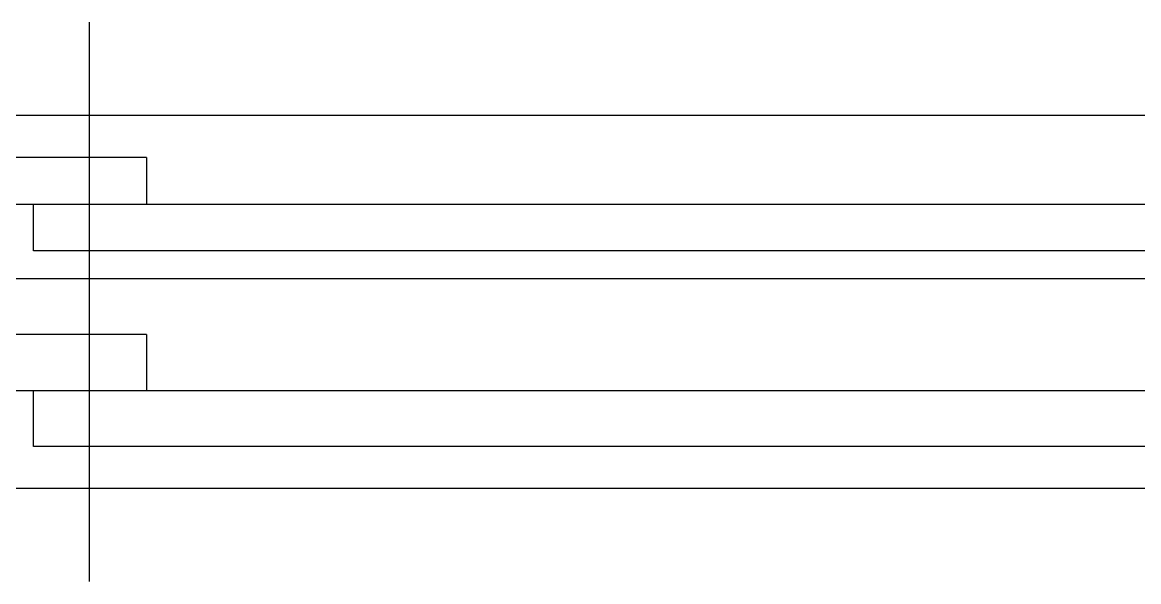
# Model space of a CAD drawing. Header units: millimetres. Extents: x 0 to 460473, y -68369 to 85219.
# Drawn here: x 260530 to 261129, y 27949 to 28249 of the extents above; entities that cross this region are included whole.
import ezdxf

# ---------------------------------------------------------------- set-up
doc = ezdxf.new("R2010")
doc.units = ezdxf.units.MM
doc.header["$LTSCALE"] = 50
doc.layers.add('ha', color=8, linetype='Continuous')
doc.layers.add('win', color=4, linetype='Continuous')

# ---------------------------------------------------------------- blocks, each defined once
blk = doc.blocks.new('EWEDSF')
at = {"layer": 'win'}
for p, q in [((227574, 28249.2), (227574, 27949.2)), ((229374, 28199.2), (225784, 28199.2)), ((227604.77, 28176.7), (227604.77, 28151.7)), ((227544, 28126.7), (227544, 28151.7)), ((229364, 28111.7), (225784, 28111.7)), ((229364, 28111.7), (227544, 28111.7)), ((227604.77, 28081.7), (227604.77, 28051.7)), ((227544, 28021.7), (227544, 28051.7)), ((229374, 27999.2), (225784, 27999.2)), ((229364, 27999.2), (225784, 27999.2))]:
    blk.add_line(p, q, dxfattribs=at)
for points in [[(227604.77, 28176.7), (226649, 28176.7), (226649, 28151.7), (227604.77, 28151.7)], [(227544, 28151.7), (228499, 28151.7), (228499, 28126.7), (227544, 28126.7)], [(227604.77, 28081.7), (226649, 28081.7), (226649, 28051.7), (227604.77, 28051.7)], [(227544, 28051.7), (228499, 28051.7), (228499, 28021.7), (227544, 28021.7)]]:
    blk.add_lwpolyline(points, dxfattribs=at)

msp = doc.modelspace()

# ---------------------------------------------------------------- block references
at = {"layer": 'ha'}
msp.add_blockref('EWEDSF', (32991.69642986, 0), dxfattribs=at)

doc.saveas('drawing.dxf')
